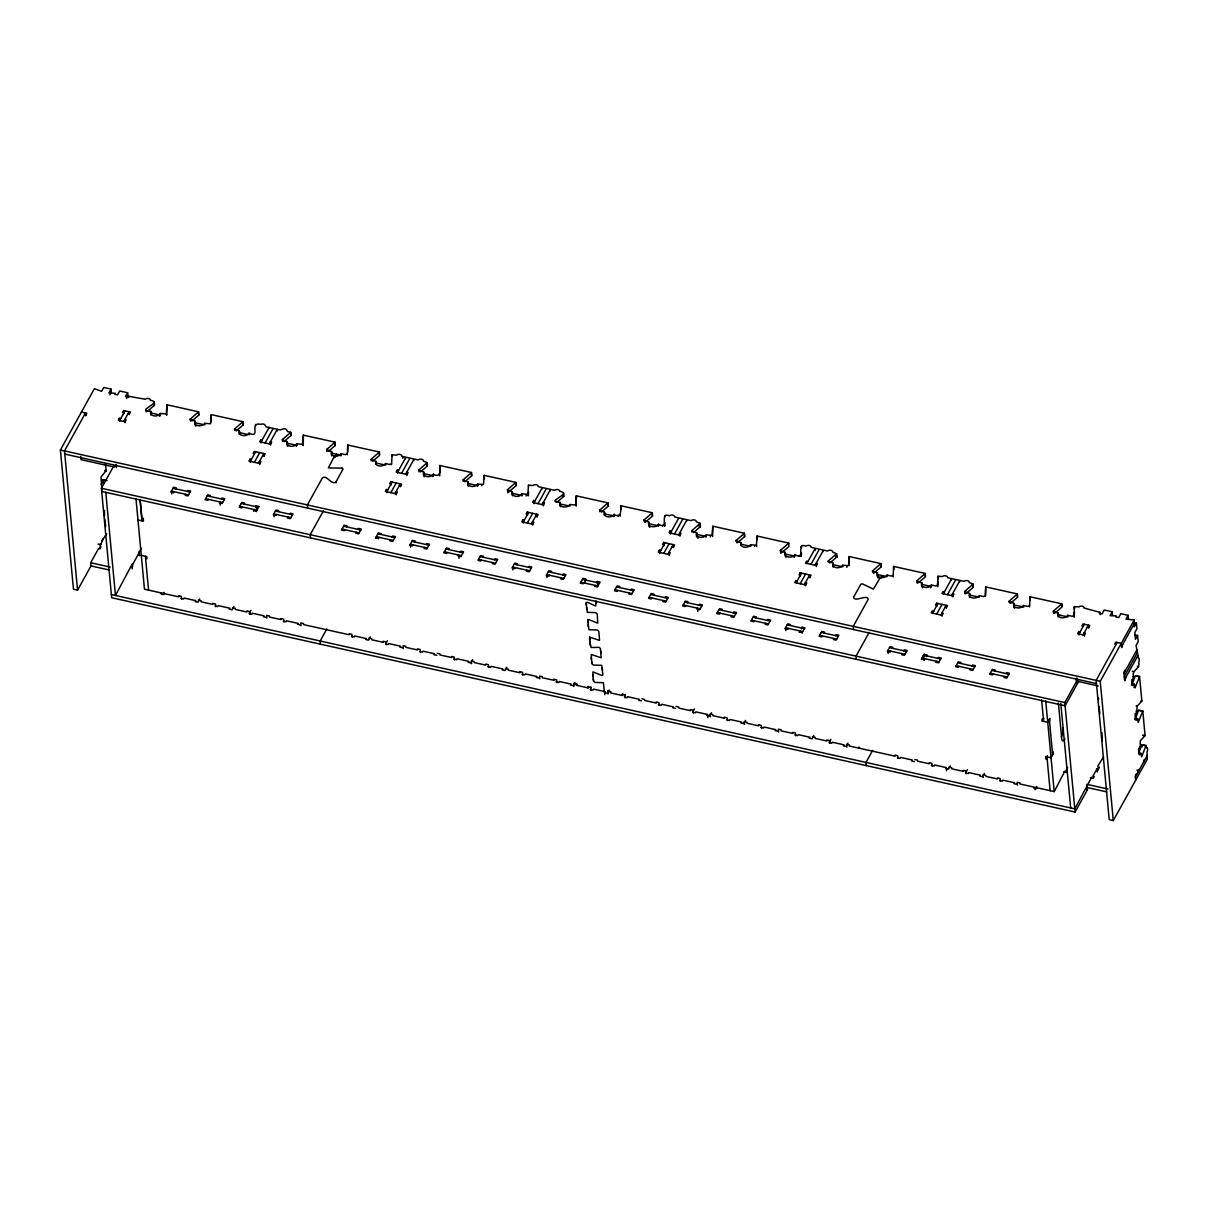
<?xml version="1.0" encoding="UTF-8"?>
<svg xmlns="http://www.w3.org/2000/svg" width="1208" height="1208" viewBox="0 0 1208 1208"><rect width="100%" height="100%" fill="white"/><g stroke="black" fill="none" stroke-linecap="round" stroke-linejoin="round"><path stroke-width="1.5" d="M191.891 421.064L198.867 415.084L198.61 411.822L166.946 404.771L166.251 413.891L160.377 413.468A5.149 3.533 -5.4 0 1 153.718 415.794A5.149 3.533 -5.4 0 1 150.834 411.354C135.1 410.735 163.669 402.234 150.472 400.392A2.945 2.023 -5.4 0 0 148.614 398.519A2.945 2.023 -5.4 0 0 145.322 399.244L128.758 396.284L128.214 397.251L125.481 396.647L127.64 392.766L119.668 390.999L117.523 394.865L114.79 394.261L115.334 393.295L108.901 392.947L111.045 389.082L103.752 387.451L101.608 391.332L94.405 388.644L60.4 449.995L73.462 589.247L77.554 590.153L90.978 565.933L90.675 562.747L98.558 548.538L99.917 548.84L100.989 546.907M166.764 415.174L166.946 404.771M211.294 421.577L211.279 414.631L242.929 421.683L243.08 425.065L242.793 422.74M303.238 445.526L303.404 435.137L335.069 442.173L335.28 445.495L328.349 451.414M347.24 454.736L347.738 444.997L379.403 452.034L379.659 455.295L372.683 461.275M347.753 451.928L347.738 444.997M391.573 464.597L392.071 454.857L396.586 455.129A2.945 2.023 -5.4 0 1 399.878 454.419A2.945 2.023 -5.4 0 1 401.736 456.277L418.255 459.946A2.945 2.023 -5.4 0 1 421.547 459.236A2.945 2.023 -5.4 0 1 423.404 461.094L427.209 462.664L427.511 465.865L420.49 471.905M464.823 481.766L471.784 475.786L471.528 472.524L439.878 465.488C440.361 470.576 440.437 478.534 433.31 474.185A5.149 3.533 -5.4 0 1 426.651 476.511A5.149 3.533 -5.4 0 1 423.751 472.056L418.753 470.063L427.209 462.664M439.697 475.892L439.878 465.488M507.783 492.789L516.073 485.722L515.861 482.385L484.197 475.348L483.502 484.453L477.628 484.046A5.149 3.533 -5.4 0 1 470.969 486.371A5.149 3.533 -5.4 0 1 468.085 481.916L463.087 479.923L471.528 472.524M528.349 495.612L528.545 492.139M601.282 512.116L608.243 506.137L607.986 502.89L576.337 495.839L575.642 504.959L569.768 504.536A5.149 3.533 -5.4 0 1 563.109 506.862A5.149 3.533 -5.4 0 1 560.21 502.407C544.491 501.803 573.06 493.302 559.863 491.445A2.945 2.023 -5.4 0 0 558.005 489.587A2.945 2.023 -5.4 0 0 554.714 490.312L538.194 486.628A2.945 2.023 -5.4 0 0 536.337 484.77A2.945 2.023 -5.4 0 0 533.045 485.495L528.53 485.208L528.5 486.296M576.156 506.243L576.337 495.839M604.785 694.736L603.336 682.686L594.985 682.444L593.43 681.07L592.886 671.859L601.554 675.408L602.898 674.91L601.705 665.321L593.355 665.079L591.799 663.705L591.256 654.494L601.176 657.756L600.406 648.47L598.926 647.337L591.089 647.503L589.776 642.052M596.072 601.795L595.665 606.023L587.466 602.294L586.122 602.792L587.299 612.38L595.665 612.607L597.22 613.996L597.764 623.207L589.096 619.644L587.752 620.157L588.93 629.745L597.296 629.972L598.836 631.361L599.546 640.391L589.625 637.129L590.44 645.857M693.407 532.622L700.383 526.643L700.127 523.381L696.321 521.811A2.945 2.023 -5.4 0 0 694.464 519.938A2.945 2.023 -5.4 0 0 691.172 520.663L674.653 516.994A2.945 2.023 -5.4 0 0 672.796 515.121A2.945 2.023 -5.4 0 0 669.504 515.846C658.707 511.271 670.153 530.916 658.42 524.257A5.149 3.533 -5.4 0 1 651.761 526.582A5.149 3.533 -5.4 0 1 648.862 522.128L643.864 520.135L652.32 512.751L620.655 505.699C621.108 510.335 621.32 518.942 614.087 514.397A5.149 3.533 -5.4 0 1 607.443 516.722A5.149 3.533 -5.4 0 1 604.544 512.268L599.546 510.274L607.986 502.89M664.808 525.963L665.004 522.505M712.614 536.594L712.796 526.19L744.46 533.241L744.611 536.624L744.324 534.298M782.059 552.343L788.869 546.56L788.779 543.102L757.129 536.05L756.434 545.17L750.546 544.748A5.149 3.533 -5.4 0 1 743.901 547.088A5.149 3.533 -5.4 0 1 741.002 542.634L736.004 540.625L744.46 533.241M829.866 562.973L836.842 556.994L836.585 553.732L832.78 552.162A2.945 2.023 -5.4 0 0 830.923 550.304A2.945 2.023 -5.4 0 0 827.631 551.014L811.112 547.345A2.945 2.023 -5.4 0 0 809.254 545.472A2.945 2.023 -5.4 0 0 805.978 546.197C795.166 541.637 806.612 561.267 794.879 554.608A5.149 3.533 -5.4 0 1 788.22 556.948A5.149 3.533 -5.4 0 1 785.321 552.494L780.338 550.486L788.779 543.102M801.266 556.314L801.463 552.856M880.783 564.649L881.01 567.05L880.919 563.592L849.254 556.556L848.56 565.661L842.686 565.253A5.149 3.533 -5.4 0 1 836.027 567.579A5.149 3.533 -5.4 0 1 833.127 563.124L828.144 561.116L836.585 553.732M849.179 565.223L849.254 556.556M893.165 576.941L893.588 566.416L925.237 573.453L925.494 576.714L918.533 582.694M937.453 586.409L937.906 576.276L942.436 576.548A2.945 2.023 -5.4 0 1 945.728 575.839A2.945 2.023 -5.4 0 1 947.585 577.696L964.09 581.365A2.945 2.023 -5.4 0 1 967.381 580.655A2.945 2.023 -5.4 0 1 969.239 582.513L973.044 584.083L973.346 587.284L966.34 593.324M937.725 586.665L938.012 581.486M985.184 596.254L985.713 586.907L1017.378 593.943L1017.634 597.205L1010.658 603.185M985.637 595.574L985.713 586.907M1029.578 606.899L1030.046 596.767L1061.711 603.804L1061.968 607.065L1054.992 613.045M1073.912 616.76L1074.38 606.627L1078.895 606.914A2.945 2.023 -5.4 0 1 1082.187 606.189A2.945 2.023 -5.4 0 1 1084.044 608.047L1099.899 612.305L1100.126 614.706M1074.199 617.031L1074.486 611.837M484.408 478.821L484.197 475.348M620.867 509.187L620.655 505.699M757.325 539.538L757.129 536.05M528.47 485.344L527.836 494.314L521.962 493.906A5.149 3.533 -5.4 0 1 515.303 496.231A5.149 3.533 -5.4 0 1 512.403 491.777L507.405 489.784L515.861 482.385M1098.706 698.073L1098.45 699.674M1101.938 732.607L1102.345 741.108M101.064 484.619L102.952 479.667L107.044 480.588M1132.409 683.562L1135.445 675.544L1139.552 676.45L1141.862 701.108L1137 706.333L1136.955 711.361A5.149 1.586 -77.5 0 0 1135.429 718.473A5.149 1.586 -77.5 0 0 1137.664 718.805L1138.193 722.459L1142.783 710.984L1138.691 710.062L1135.082 719.636M1139.552 676.45L1135.052 687.911L1134.418 684.272L1132.379 683.819A5.149 1.586 -77.5 0 1 1131.292 685.072M1138.887 752.629L1141.922 744.596L1146.03 745.502L1146.679 748.099A2.945 0.906 -77.5 0 1 1147.585 748.824A2.945 0.906 -77.5 0 1 1147.056 752.116L1147.313 759.198L1113.293 820.549L1109.201 819.628L1096.139 680.391L1117.174 642.445M1146.03 745.502L1141.635 756.903L1140.896 753.339L1138.857 752.886A5.149 1.586 -77.5 0 1 1138.51 753.43M211.249 414.706L210.585 423.751L204.711 423.329A5.149 3.533 -5.4 0 1 198.052 425.654A5.149 3.533 -5.4 0 1 195.152 421.214L190.154 419.206L198.61 411.822M284.031 441.554L291.037 435.499L290.751 432.313L287.489 431.543L286.84 430.139A2.945 2.023 -5.4 0 0 282.461 429.172L280.15 429.957L266.198 426.862L265.171 425.322A2.945 2.023 -5.4 0 0 260.792 424.355C248.425 421.637 261.472 438.957 249.029 433.189A5.149 3.533 -5.4 0 1 242.385 435.514A5.149 3.533 -5.4 0 1 239.486 431.075L234.488 429.066L242.929 421.683M712.765 526.265L712.101 535.31L706.227 534.887A5.149 3.533 -5.4 0 1 699.568 537.228A5.149 3.533 -5.4 0 1 696.669 532.773L691.671 530.765L700.127 523.381M893.89 569.602L893.588 566.416M104.492 510.471L104.477 515.771M347.164 453.936L345.518 454.631L341.169 453.695A5.149 3.533 -5.4 0 1 334.51 456.02L328.365 467.919L342.106 468.115L343.042 469.021L335.96 481.992C331.687 485.722 326.628 474.231 322.355 477.96L307.391 504.944L307.693 508.13M290.751 432.313L282.294 439.697L287.293 441.705A5.149 3.533 -5.4 0 0 290.192 446.16A5.149 3.533 -5.4 0 0 296.836 443.834L302.71 444.242L303.404 435.137M335.069 442.173L326.613 449.557L331.611 451.566A5.149 3.533 -5.4 0 0 334.51 456.02L334.661 457.606L336.549 454.223M893.014 575.355L891.368 576.05L887.019 575.114A5.149 3.533 -5.4 0 1 880.36 577.439L873.399 589.157L862.482 583.872L860.881 584.204L853.603 597.13C854.162 602.792 867.631 593.732 868.19 599.379L853.241 626.363L853.543 629.549M880.919 563.592L872.463 570.976L877.461 572.985A5.149 3.533 -5.4 0 0 880.36 577.439L880.436 578.239M1134.856 634.849L1137.589 635.453L1138.178 641.629L1136.033 645.51L1138.615 658.466A2.945 0.906 -77.5 0 1 1139.22 659.734A2.945 0.906 -77.5 0 1 1138.676 662.694C1140.714 668.855 1130.658 670.44 1133.723 676.842A5.149 1.586 -77.5 0 0 1132.198 683.954A5.149 1.586 -77.5 0 0 1134.418 684.272M1142.783 710.984L1145.093 735.642L1140.246 740.866L1140.201 745.895A5.149 1.586 -77.5 0 0 1138.676 753.007A5.149 1.586 -77.5 0 0 1140.896 753.339M1137.589 635.453L1135.445 639.334L1134.825 632.584L1136.939 628.764L1136.411 623.071L1133.678 622.467M109.913 394.85L111.347 392.268L111.045 389.082M126.508 398.534L127.927 395.952L127.64 392.766M120.709 418.617L119.35 418.315L118.278 420.248L125.103 421.758L126.176 419.825L124.817 419.523L125.103 422.709M128.033 413.71L129.392 414.012L130.464 412.079L123.654 410.554L122.567 412.502L123.941 412.804M119.637 420.55L125.013 410.871M123.729 421.456L129.105 411.777L129.377 414.616M1086.853 784.339L1087.442 789.76L1075.09 812.048L111.665 597.734L101.397 488.259L113.748 465.971L115.122 466.288L116.195 464.34L116.497 467.526M103.118 539.07L100.702 544.657L97.969 544.053M106.787 533.679L101.985 540.671M143.495 518.277L142.076 520.859L140.068 499.493M141.593 548.311L138.633 552.418L138.905 555.257M174.194 491.762L173.65 492.728L170.932 492.124L173.605 487.277L176.338 487.881L175.809 488.847M185.79 494.329L185.247 495.31L187.98 495.914L190.668 491.067L187.935 490.463L187.406 491.429M208.304 499.342L207.776 500.308L205.043 499.704L207.731 494.857L210.449 495.476L209.92 496.443M161.645 593.037L161.102 594.004L163.835 594.608M163.548 593.324L164.092 592.358M221.517 499.025L222.061 498.043L224.779 498.662L222.091 503.494L219.373 502.89L219.901 501.924L220.203 505.11M251.355 459.463L249.996 459.161L248.923 461.094L259.841 463.525L260.913 461.592L259.554 461.29L259.841 464.476M262.106 440.089L260.732 439.788L259.66 441.72L270.577 444.151L271.649 442.219L270.29 441.917L270.592 445.103M250.282 461.396L255.658 451.716M261.019 442.022L269.082 427.496L269.158 428.296M254.375 462.317L259.75 452.623M265.126 442.943L273.174 428.402M258.467 463.223L263.842 453.529L264.114 456.367M269.218 443.849L277.266 429.323L277.417 430.909M242.415 506.937L241.887 507.904L239.154 507.3L241.842 502.452L244.575 503.056L244.031 504.023M199.743 598.972L197.946 602.203L195.228 601.599L195.756 600.633L184.16 598.051L183.631 599.017L180.898 598.413M253.529 511.014L254.027 509.519L254.103 510.304M255.628 506.605L256.172 505.639L258.95 506.771M256.262 511.618L258.905 506.243M276.541 514.517L275.998 515.484L273.265 514.88L275.952 510.033L278.686 510.652L278.142 511.618M233.854 606.567L232.072 609.798L229.339 609.179L229.882 608.213L218.271 605.631L217.742 606.597L215.009 605.993M288.138 517.1L287.595 518.066L290.328 518.685L293.016 513.838L290.282 513.234L289.754 514.2M250.917 610.357L249.12 613.589L251.853 614.192L252.397 613.226L263.993 615.808L263.45 616.775L266.183 617.379M323.382 510.893L310.184 534.706L310.486 537.892M344.763 529.693L344.235 530.674L341.502 530.055L344.189 525.223L346.923 525.827L346.379 526.794M356.36 532.275L355.832 533.241L358.565 533.861L361.237 529.013L358.519 528.409L357.976 529.376M387.813 489.814L386.454 489.512L385.382 491.46L396.299 493.876L397.372 491.943L396.013 491.641L396.315 494.827M399.229 485.827L400.588 486.129L401.675 484.197L390.758 481.766L389.671 483.698L391.045 484M398.565 470.441L397.19 470.139L396.118 472.071L407.036 474.502L408.108 472.57L406.749 472.268L407.051 475.454M386.741 491.762L392.117 482.067M397.492 472.388L405.541 457.847L405.616 458.647M390.833 492.668L396.209 482.974M401.584 473.294L409.633 458.753M394.941 493.574L400.301 483.895L400.573 486.718M405.677 474.2L413.725 459.674L413.8 460.474M375.673 538.179L378.3 532.803L381.079 533.951M326.855 628.915L320.15 640.995L320.452 644.181M378.391 538.783L378.889 537.288M380.49 534.389L381.033 533.408M390.486 539.87L389.942 540.837L392.675 541.441L395.363 536.594L392.63 535.99L392.087 536.956M413 544.884L412.456 545.85L409.739 545.246L412.411 540.399L415.144 541.003L414.616 541.969M370.312 636.918L368.531 640.149L365.798 639.545L366.341 638.564L354.744 635.997L354.201 636.963L351.468 636.359M424.597 547.451L424.053 548.432L426.786 549.036L429.474 544.189L426.741 543.585L426.213 544.551M387.375 640.708L385.594 643.939L388.312 644.543L388.855 643.577L400.452 646.159L399.908 647.126L402.641 647.73M447.111 552.464L446.582 553.43L443.849 552.826L446.537 547.979L449.255 548.598L448.727 549.564M460.324 552.147L460.867 551.165L463.585 551.784L460.912 556.616L458.179 556.012L458.708 555.046L459.01 558.232M481.222 560.059L480.693 561.025L477.96 560.421L480.648 555.574L483.381 556.178L482.838 557.145M492.834 562.641L492.29 563.607L495.023 564.212L497.711 559.364L494.978 558.76L494.434 559.727M524.287 520.18L522.913 519.878L521.841 521.811L532.758 524.242L533.83 522.294L532.471 521.992L532.773 525.178M535.688 516.178L537.062 516.48L538.134 514.548L527.216 512.116L526.144 514.064L527.503 514.366M535.023 500.791L533.664 500.489L532.577 502.437L543.494 504.869L544.582 502.921L543.207 502.619L543.509 505.805M523.215 522.113L528.576 512.418M533.951 502.739L541.999 488.198L542.075 488.998M527.307 523.019L532.668 513.34M538.043 503.645L546.091 489.119M531.399 523.94L536.76 514.246L537.031 517.084M542.135 504.551L550.184 490.025L550.259 490.826M515.348 567.639L514.804 568.606L512.071 568.002L514.759 563.154L517.492 563.774L516.949 564.74M472.66 659.689L470.878 662.92L468.145 662.301L468.689 661.335L457.077 658.753L456.549 659.719L453.815 659.115M526.945 570.221L526.401 571.188L529.134 571.807L531.822 566.96L529.089 566.356L528.56 567.322M549.459 575.235L548.93 576.201L546.197 575.597L548.885 570.75L551.603 571.354L551.074 572.32M506.786 667.269L504.989 670.5L502.256 669.896L502.8 668.93L491.203 666.348L490.659 667.314L487.926 666.71M561.056 577.817L560.527 578.783L563.245 579.387L565.933 574.54L563.2 573.936L562.671 574.902M583.57 582.815L583.041 583.796L580.308 583.177L582.996 578.345L585.729 578.949L585.185 579.916M584.234 582.966L585.85 580.051M595.182 585.397L594.638 586.363L597.371 586.982L600.059 582.135L597.326 581.531L596.782 582.498M586.378 602.535L586.318 605.178M588.009 619.9L587.949 622.543M589.64 637.265L589.579 639.893M617.696 590.41L617.152 591.376L614.419 590.772L617.107 585.925L619.84 586.529L619.296 587.511M573.921 686.476L573.921 683.169M575.008 682.444L573.226 685.676L570.493 685.072L571.037 684.106L559.425 681.523L558.896 682.49L556.163 681.886M588.628 686.929L588.085 687.896L576.488 685.314L576.654 683.773M576.488 685.314L577.031 684.347M629.293 592.992L628.749 593.959L631.482 594.562L634.17 589.715L631.437 589.111L630.908 590.078M592.071 663.222L591.603 661.561M660.746 550.531L659.372 550.229L658.3 552.162L669.217 554.593L670.289 552.66L668.93 552.343L669.232 555.544M672.146 546.544L673.52 546.846L674.592 544.899L663.675 542.483L662.603 544.415L663.962 544.717M671.482 531.158L670.123 530.856L669.051 532.788L679.968 535.22L681.04 533.272L679.666 532.97L679.968 536.171M659.674 552.464L665.034 542.785M670.41 533.09L678.458 518.564M588.085 687.896L588.251 686.355M663.766 553.37L669.126 543.691M674.502 533.996L682.565 519.47M593.702 680.587L593.234 678.911M590.984 690.281L590.984 686.959M667.858 554.291L673.234 544.597L673.49 547.435M678.594 534.918L686.657 520.376L686.733 521.176M651.807 598.005L651.263 598.972L648.545 598.353L651.218 593.521L653.951 594.125L653.422 595.091M608.047 694.072L608.047 690.75M609.134 690.04L607.337 693.271L604.604 692.667L605.148 691.686L593.551 689.119L593.007 690.085L590.274 689.481M623.011 694.026L622.196 695.491L610.599 692.909L610.765 691.354M663.403 600.572L662.875 601.554L665.593 602.158L668.281 597.311L665.548 596.707L665.019 597.673M622.196 695.491L622.377 693.936M625.095 697.862L625.095 694.54M685.918 605.586L685.389 606.552L682.656 605.948L685.344 601.101L688.077 601.705L687.533 602.686M699.13 605.268L699.674 604.287L702.392 604.906L699.719 609.738L696.986 609.134L697.514 608.168L697.816 611.354M720.043 613.181L719.5 614.147L716.767 613.543L719.455 608.696L722.188 609.3L721.644 610.266M731.64 615.763L731.097 616.729L733.83 617.333L736.518 612.486L733.784 611.882L733.241 612.849M694.419 709.005L692.622 712.237L695.355 712.841L695.899 711.874L707.495 714.457L707.782 717.643M754.154 620.761L753.611 621.727L750.893 621.123L753.566 616.276L756.299 616.895L755.77 617.862M707.495 714.457L706.952 715.423L709.685 716.027L711.467 712.811M765.751 623.343L765.208 624.309L767.941 624.913L770.629 620.082L767.895 619.462L767.367 620.444M808.62 576.895L809.979 577.197L811.051 575.265L800.134 572.834L799.062 574.766L800.421 575.068M796.132 582.815L801.508 573.136M806.869 563.441L814.932 548.915L815.068 550.516M800.225 583.736L805.6 574.042M810.961 564.362L819.024 549.821M804.317 584.642L809.692 574.963L809.949 577.786M815.053 565.269L823.116 550.742L823.192 551.528M788.265 628.356L787.737 629.323L785.004 628.719L787.692 623.872L790.41 624.476L789.881 625.442M745.593 720.391L743.796 723.622L741.063 723.018L741.606 722.052L730.01 719.47L729.466 720.436L726.748 719.832M799.379 632.433L799.862 630.938M804.8 628.19L802.021 627.058L801.553 628.824M802.112 633.037L804.739 627.662M822.376 635.937L821.848 636.918L819.115 636.299L821.802 631.467L824.535 632.071L823.992 633.037M833.988 638.519L833.445 639.485L836.178 640.104L838.865 635.257L836.132 634.653L835.589 635.619M881.13 577.907L882.384 575.642L882.535 577.228M869.231 632.328L856.019 656.14L856.321 659.326M813.815 735.566L812.033 738.798L809.3 738.194L809.843 737.227L798.231 734.645L797.703 735.612L794.97 735.008M830.878 739.371L829.081 742.588L831.814 743.207L832.357 742.24L843.954 744.808L843.41 745.789L846.144 746.393L847.94 743.162M890.613 651.127L890.07 652.109L887.336 651.49L890.024 646.658L892.757 647.261L892.214 648.228M902.21 653.709L901.666 654.676L904.399 655.295L907.087 650.448L904.354 649.844L903.81 650.81M945.079 607.246L946.438 607.548L947.51 605.616L936.593 603.2L935.52 605.133L936.88 605.434M932.591 613.181L937.967 603.487M943.327 593.808L951.391 579.266L951.466 580.067M936.683 614.087L942.059 604.393M947.419 594.714L955.483 580.187M940.775 614.993L946.151 605.314L946.423 608.153M951.526 595.62L959.575 581.093L959.65 581.894M921.508 659.613L924.135 654.238L926.913 655.385M872.689 750.334L866 762.414L866.302 765.6M924.241 660.217L924.724 658.722M926.868 654.842L926.4 656.608M936.321 661.304L935.777 662.271L938.51 662.875L941.198 658.028L938.465 657.424L937.937 658.39M958.835 666.318L958.306 667.284L955.573 666.665L958.261 661.833L960.979 662.437L960.451 663.403M970.432 668.885L969.903 669.866L972.621 670.47L975.309 665.623L972.591 665.019L972.047 665.986M992.946 673.898L992.417 674.864L989.684 674.26L992.372 669.413L995.105 670.017L994.562 670.999M931.428 765.359L934.161 765.963L934.705 764.996L946.302 767.578L945.758 768.545L948.491 769.149L950.273 765.932M1004.558 676.48L1004.014 677.446L1006.747 678.05L1009.435 673.218L1006.702 672.599L1006.158 673.566M967.336 769.722L965.554 772.954L968.272 773.558L968.816 772.591L980.413 775.174L979.869 776.14L982.602 776.744L984.399 773.513M1080.043 632.01L1078.668 631.709L1077.596 633.641L1084.422 635.166L1085.494 633.219L1084.135 632.916L1084.437 636.103M1078.97 633.943L1084.331 624.264M1083.063 634.864L1088.423 625.17L1088.695 628.009M1099.899 612.305L1099.371 613.271L1102.089 613.875L1104.248 610.01L1112.206 611.776L1112.508 614.963M1049.525 721.538L1049.873 718.443L1047.714 722.324L1042.262 721.101L1043.878 718.201M1112.206 611.776L1110.061 615.657L1116.479 615.989L1115.95 616.971L1118.684 617.575L1120.828 613.694L1128.121 615.325L1128.423 618.511M1075.09 812.048L1064.807 702.573L1077.159 680.3L1075.8 679.998L1076.872 678.05L1077.46 683.486M1078.699 681.236L1065.109 705.774L101.698 491.445M1047.155 758.971L1045.781 758.654L1047.396 755.755M1128.121 615.325L1125.977 619.191L1134.252 619.946L1134.282 626.922L1136.411 623.071M1052.455 752.72L1052.999 751.754L1053.195 753.867L1051.035 757.748L1045.584 756.54L1045.781 758.654M1034.969 789.7L1036.766 786.468M1037.038 787.767L1036.509 788.733L1033.776 788.129M1113.293 820.549L1100.231 681.297L1134.252 619.946M1121.568 646.552L1134.539 623.132M1064.852 771.142L1054.222 791.587L1019.99 783.977L1019.884 782.905L1017.151 782.301L1017.423 785.14M1067.676 767.306L1066.03 770.266L1067.389 770.583L1066.317 772.516L1063.599 771.912M1124.059 673.143L1137.03 649.708M1137.332 652.909L1124.346 676.329L1124.754 680.572L1125.72 677.567M1124.648 679.515L1137.634 656.095M1091.7 777.121L1074.788 808.862L111.378 594.547M1099.416 767.186L1098.344 769.119L1096.985 768.817L1092.862 776.246L1094.237 776.548L1093.165 778.48L1090.431 777.876M1103.614 756.872L1097.951 765.812L1098.359 770.07M1135.369 776.986L1147.011 755.997M102.046 489.874L100.959 477.039L106.123 470.712L105.458 463.676M379.357 452.109L370.947 459.418L375.945 461.426A5.149 3.533 -5.4 0 0 378.844 465.88A5.149 3.533 -5.4 0 0 385.503 463.555L389.852 464.491L391.498 463.796M700.383 526.643L698.994 526.25M836.842 556.994L835.453 556.601M925.237 573.453L916.796 580.837L921.795 582.845A5.149 3.533 -5.4 0 0 924.679 587.299A5.149 3.533 -5.4 0 0 931.338 584.974L935.687 585.91L937.332 585.216M973.014 584.159L964.603 591.482L969.601 593.475A5.149 3.533 -5.4 0 0 972.5 597.93A5.149 3.533 -5.4 0 0 979.144 595.604L983.493 596.556L985.139 595.846M1017.332 594.019L1008.922 601.342L1013.92 603.336A5.149 3.533 -5.4 0 0 1016.819 607.79A5.149 3.533 -5.4 0 0 1023.478 605.465L1027.827 606.416L1029.473 605.706M1061.666 603.879L1061.711 606.461M1073.791 615.567L1072.16 616.276L1067.796 615.325A5.149 3.533 -5.4 0 1 1061.152 617.65A5.149 3.533 -5.4 0 1 1058.253 613.196L1053.255 611.203L1061.5 604.076M563.668 493.03L563.97 496.216L562.52 495.899M147.572 411.203L154.533 405.224L154.277 401.962M154.367 405.405L154.141 403.019M198.701 415.265L198.474 412.879M335.16 445.631L334.933 443.23M379.191 452.305L379.418 454.691M645.601 521.977L652.577 515.997L652.32 512.751M700.217 526.839L699.991 524.438M836.676 557.19L836.449 554.789M972.833 584.355L973.059 586.741M1017.166 594.215L1017.393 596.601M236.224 430.924L243.019 425.125M556.948 502.256L563.759 496.473M737.741 542.483L744.536 536.699M874.199 572.834L881.01 567.05M150.834 411.354L150.97 412.94L160.528 415.069L160.377 413.468M195.152 421.214L195.303 422.8L203.261 424.567M239.486 431.075L239.637 432.66L247.595 434.427M287.293 441.705L287.444 443.291L296.987 445.42L296.836 443.834M331.611 451.566L331.762 453.151L341.32 455.28A5.149 3.533 -5.4 0 1 340.898 455.884M375.945 461.426L376.096 463.011L384.053 464.793M423.751 472.056L423.902 473.657L433.446 475.771L433.31 474.185M468.085 481.916L468.221 483.517L477.779 485.631L477.628 484.046M512.403 491.777L512.554 493.377L522.113 495.491L521.962 493.906M560.21 502.407L560.361 504.008L569.919 506.137L569.768 504.536M604.544 512.268L604.695 513.868L614.238 515.997L614.087 514.397M648.862 522.128L649.013 523.728L658.571 525.857L658.42 524.257M696.669 532.773L696.82 534.359L706.378 536.488L706.227 534.887M741.002 542.634L741.153 544.219L750.697 546.348L750.546 544.748M785.321 552.494L785.472 554.079L795.03 556.209L794.879 554.608M833.127 563.124L833.278 564.71L842.837 566.839M877.461 572.985L877.612 574.57L887.17 576.699L887.019 575.114M921.795 582.845L921.946 584.43L931.489 586.559L931.338 584.974M969.601 593.475L969.752 595.076L979.295 597.19M1013.92 603.336L1014.071 604.936L1023.629 607.05L1023.478 605.465M1058.253 613.196L1058.404 614.796L1067.947 616.911L1067.796 615.325M807.941 561.509L806.582 561.207L805.51 563.139L816.427 565.571L817.499 563.638L816.14 563.336L816.427 566.522M944.399 591.86L943.04 591.558L941.968 593.505L952.885 595.921L953.958 593.989L952.599 593.687L952.885 596.873M1083.259 626.197L1081.9 625.895L1082.972 623.962L1089.797 625.472L1088.725 627.405L1087.351 627.103M81.434 412.049L86.885 413.272L85.813 415.205L84.454 414.903M1116.101 644.377L1114.742 644.075L1115.815 642.143L1121.266 643.351L1121.673 647.609L1122.64 644.604M254.586 453.649L253.212 453.347L254.284 451.414L265.201 453.846L264.129 455.794L262.755 455.491M797.205 580.882L795.845 580.58L794.773 582.513L805.691 584.944L806.763 583.011L805.389 582.709L805.691 585.895M933.663 611.233L932.304 610.931L931.232 612.879L942.149 615.295L943.221 613.362L941.847 613.06L942.149 616.246M1137.256 666.272L1138.615 666.589M1132.319 671.27L1133.859 671.618M1136.32 676.087L1139.401 676.767M1132.696 676.616L1133.723 676.842M1133.814 687.216L1134.841 687.443M60.4 449.995L1100.231 681.297M64.794 454.087L1096.441 683.577M114.715 467.134L81.011 459.644L80.71 456.458M1077.174 681.252L1098.283 685.948M105.096 470.486L106.123 470.712M1140.835 700.882L1141.862 701.108M104.93 470.727L105.957 470.954M173.076 488.243L190.124 492.034M207.187 495.824L224.25 499.629M241.298 503.419L258.361 507.209M275.424 510.999L292.472 514.804M343.646 526.19L360.709 529.98M377.772 533.77L394.82 537.56M411.883 541.365L428.931 545.155M445.994 548.945L463.057 552.751M480.104 556.541L497.168 560.331M514.231 564.121L531.278 567.926M548.341 571.716L565.404 575.506M582.452 579.312L599.515 583.102M616.578 586.892L633.626 590.682M650.689 594.487L667.752 598.277M684.8 602.067L701.863 605.872M718.911 609.663L735.974 613.453M753.037 617.243L770.085 621.048M787.148 624.838L804.211 628.628M821.259 632.433L838.322 636.223M889.496 647.609L906.559 651.399M940.67 658.994L923.607 655.189L922.006 658.103L939.054 661.893M957.733 662.784L974.78 666.574M991.844 670.365L1008.891 674.17M188.523 494.933L171.46 491.143L171.732 493.981M205.571 498.738L222.634 502.528M239.697 506.318L256.745 510.123M290.871 517.704L273.808 513.913L274.08 516.752M342.045 529.089L359.093 532.879M376.156 536.684L393.204 540.474M427.33 548.054L410.267 544.264L410.539 547.103M444.378 551.86L461.441 555.65M478.504 559.44L495.552 563.245M529.678 570.825L512.615 567.035L512.887 569.874M563.789 578.421L546.726 574.615L546.998 577.454M580.852 582.211L597.9 586.001M614.963 589.806L632.026 593.596M649.074 597.386L666.136 601.176M683.184 604.981L700.247 608.772M717.31 612.562L734.358 616.367M751.421 620.157L768.484 623.947M802.595 631.542L785.532 627.737L785.804 630.576M819.658 635.332L836.706 639.123M904.943 654.298L887.88 650.508L888.152 653.347M956.117 665.684L973.165 669.489M990.228 673.279L1007.291 677.069M1136.079 705.925L1137.105 706.151M253.484 510.486L256.217 511.09M375.613 537.651L378.346 538.255M799.334 631.905L802.052 632.509M921.462 659.085L924.18 659.689M102.801 479.999L105.866 480.678M1139.567 710.621L1142.632 711.301M1135.943 711.135L1136.955 711.361M101.397 488.259L1064.807 702.573M1134.901 719.334A5.149 1.586 -77.5 0 0 1135.611 718.352L1137.664 718.805M1143.055 735.189L1145.093 735.642M1142.889 735.415L1143.916 735.642M1043.425 719.273L1042.066 718.971L1042.262 721.101M137.984 519.953L143.435 521.161L143.239 519.032L141.864 518.73L140.128 500.082M1142.798 745.14L1145.879 745.834M1136.909 770.085L1138.948 770.538L1138.857 769.466L1137.876 772.471M141.306 555.378L146.757 556.601L146.953 558.715L145.594 558.413M90.675 562.747L110.2 567.081M1088.212 784.641L1107.963 789.035M90.978 565.933L108.931 569.919M1087.155 787.525L1106.664 791.859M1086.068 789.458L1087.442 789.76M198.384 600.165L201.117 600.784L201.223 601.841L212.819 604.423L212.714 603.351L215.447 603.97L215.719 606.793M232.51 607.76L235.228 608.364L235.333 609.436L246.93 612.003L246.84 610.946L249.558 611.55L249.829 614.389M368.969 638.111L371.702 638.715L371.792 639.787L383.389 642.369L383.298 641.297L386.031 641.916L386.288 644.74M437.19 653.286L439.923 653.906L440.029 654.962L451.626 657.545L451.52 656.472L454.253 657.092L454.525 659.915M505.427 668.477L508.16 669.081L508.251 670.138L519.863 672.72L519.757 671.663L522.49 672.267L522.747 675.106M573.664 683.653L576.382 684.256M587.994 686.839L590.712 687.443M607.775 691.233L610.508 691.837M622.105 694.419L624.838 695.038M641.886 698.828L644.619 699.432L644.725 700.489L656.322 703.071L656.216 702.014L658.949 702.618L659.206 705.457M676.012 706.408L678.73 707.027L678.836 708.084L690.432 710.666L690.327 709.594L693.06 710.213L693.332 713.037M812.471 736.774L815.189 737.378L815.294 738.435L826.891 741.017L826.8 739.96L829.519 740.564L829.79 743.403M914.818 759.53L917.536 760.149L917.642 761.206L929.239 763.788L929.148 762.716L931.866 763.335L932.138 766.159M948.929 767.125L951.662 767.729L951.753 768.801L963.35 771.368L963.259 770.311L965.992 770.915L966.249 773.754M283.246 621.169L285.964 621.788L286.507 620.806L298.104 623.388L297.576 624.355L300.294 624.974M419.704 651.535L422.438 652.139L422.966 651.172L434.563 653.755L434.034 654.721L436.767 655.325M522.052 674.291L524.77 674.91L525.314 673.928L536.911 676.51L536.382 677.477L539.1 678.096M624.4 697.061L627.118 697.665L627.662 696.699L639.259 699.281L638.73 700.247L641.448 700.851M658.511 704.657L661.244 705.261L661.773 704.294L673.369 706.876L672.841 707.843L675.574 708.447M760.859 727.412L763.592 728.031L764.12 727.05L775.717 729.632L775.189 730.598L777.907 731.217M897.317 757.778L900.051 758.382L900.579 757.416L912.176 759.998L911.647 760.965L914.38 761.569M999.665 780.534L1002.398 781.153L1002.927 780.172L1014.524 782.754L1013.995 783.72L1016.728 784.339M105.685 526.597L104.809 519.214M1099.824 713.822L1099.099 706.589M858.858 747.163L859.794 748.265M1144.505 760.527L1144.399 759.454L1143.432 762.459M1141.922 744.596L1142.134 746.831M1131.971 679.485L1132.379 683.819M1135.142 713.384L1135.611 718.352M1138.495 749.156L1138.736 751.633M1136.441 775.053L1136.351 773.996L1135.278 775.929L1135.671 780.187M1125.131 671.195L1125.025 670.138L1123.953 672.071L1124.754 680.572M1096.985 768.817L1097.287 772.003M1078.668 631.709L1078.97 634.895M1074.38 606.627L1074.516 608.228M1074.35 607.715L1074.501 609.315M1054.161 612.29L1054.237 613.09M1053.361 611.414L1053.512 613.015M1060.79 703.539L1070.696 807.941M1058.389 703.071L1061.711 738.496A7.444 2.295 -77.5 0 0 1064.943 738.979M1049.329 719.409L1052.651 754.849M1045.72 700.942L1054.222 791.587M1041.613 700.036L1043.621 721.403M1046.943 756.842L1050.13 790.681M1030.046 596.767L1030.243 600.24M1009.828 602.43L1009.903 603.23M1009.042 601.554L1009.118 602.354M1000.36 781.334L1000.103 778.511L997.37 777.907L997.476 778.964L985.879 776.382L985.773 775.325L983.04 774.705L983.312 777.544M965.509 592.569L965.615 593.762M964.709 591.694L964.905 593.687M937.906 576.276L938.042 578.949M936.593 603.2L936.895 606.386M946.302 767.578L946.604 770.764M925.026 573.725L925.253 576.11M917.702 581.939L917.763 582.724M924.135 654.238L924.392 656.895M916.902 581.063L917.099 583.056M898.027 758.579L897.755 755.74L895.022 755.136L895.128 756.193L849.405 746.031L849.315 744.959L846.582 744.355L846.853 747.193M873.399 572.471L873.475 573.271M872.538 570.795L872.659 572.003M849.164 556.843L849.39 559.229M846.778 566.159L846.899 567.352M842.686 565.253L842.761 566.039M828.22 560.935L828.326 562.143M801.357 546.212L801.508 547.798M800.919 555.257L801.025 556.45M798.971 555.529L799.047 556.314M800.134 572.834L800.436 576.02M781.274 551.981L781.35 552.766M780.413 550.304L780.67 553.098M795.679 735.808L795.408 732.969L792.675 732.365L792.78 733.437L781.183 730.855L781.078 729.783L778.345 729.179L778.616 732.018M757.023 536.352L757.25 538.738M756.586 545.397L756.691 546.59M754.653 545.669L754.728 546.454M761.553 728.228L761.297 725.389L758.564 724.785L758.669 725.842L747.057 723.26L746.967 722.203L744.234 721.599L744.505 724.423M736.94 542.12L737.016 542.905M736.08 540.444L736.185 541.637M710.319 535.808L710.425 537.001M727.442 720.632L727.171 717.794L724.453 717.19L724.543 718.247L712.947 715.68L712.856 714.607L710.123 714.004L710.38 716.842M691.746 530.584L691.897 532.184M670.123 530.856L670.425 534.042M664.989 515.559L665.095 516.631M664.898 515.846L664.974 516.646M664.445 524.906L664.566 526.099M662.513 525.163L662.588 525.963M663.675 542.483L663.977 545.669M659.372 550.229L659.674 553.415M652.184 513.808L652.411 516.194M644.815 521.614L644.891 522.415M643.939 519.953L644.06 521.146M620.127 515.046L620.232 516.239M618.179 515.303L618.3 516.511M607.851 503.947L608.077 506.333M599.621 510.093L599.772 511.679M597.326 581.531L597.628 584.717M595.982 600.935L596.193 603.079M600.678 650.87L600.874 653.015M602.294 668.22L602.505 670.38M576.231 496.126L576.458 498.526M586.514 607.322L586.726 609.466M588.145 624.687L588.341 626.831M591.195 657.258L591.407 659.402M592.826 674.623L593.037 676.767M555.287 500.233L555.438 501.818M556.873 682.686L556.601 679.847L553.868 679.243L553.974 680.315L542.377 677.733L542.271 676.661L539.538 676.057L539.81 678.896M533.664 500.489L533.951 503.691M527.987 494.54L528.107 495.748M526.054 494.812L526.159 496.005M527.216 512.116L527.519 515.303M522.913 519.878L523.215 523.064M515.725 483.457L515.952 485.843M508.341 491.263L508.417 492.064M507.481 489.587L507.632 491.188M484.106 475.635L484.332 478.036M481.72 484.952L481.796 485.752M471.392 473.596L471.618 475.982M488.636 667.511L488.364 664.672L485.646 664.068L485.737 665.125L474.14 662.558L474.049 661.486L471.316 660.882L471.573 663.721M463.162 479.727L463.313 481.328M439.772 465.775L439.999 468.175M427.073 463.736L427.3 466.122M418.829 469.867L419.01 471.86M402.657 457.213L402.762 458.27M420.399 652.335L420.142 649.496L417.409 648.892L417.515 649.949L405.918 647.367L405.812 646.31L403.079 645.706L403.351 648.545M397.19 470.139L397.492 473.325M392.071 454.857L392.162 455.914M390.758 481.766L391.045 484.952M385.503 463.555L385.639 465.14M386.454 489.512L386.756 492.698M371.052 459.644L371.173 460.837M341.169 453.695L341.305 455.084M342.106 468.115L342.181 468.915M352.177 637.16L351.906 634.321L349.172 633.717L349.278 634.774L303.57 624.611L303.465 623.539L300.732 622.935L301.003 625.774M335.96 481.992L336.035 482.777M326.688 449.376L326.885 451.369M302.876 444.469L302.951 445.269M290.615 433.37L290.826 435.771M282.37 439.516L282.551 441.509M283.94 621.984L283.684 619.145L280.951 618.541L281.056 619.598L269.444 617.016L269.354 615.959L266.621 615.355L266.892 618.179M260.732 439.788L261.034 442.974M255.598 424.491L255.583 425.578M256.172 505.639L256.413 508.296M249.029 433.189L249.18 434.789M249.996 459.161L250.298 462.347M234.563 428.885L234.714 430.486M204.711 423.329L204.862 424.929M190.23 419.025L190.426 421.018M166.855 405.073L167.082 407.458M166.417 414.118L166.493 414.918M181.593 599.213L181.336 596.375L178.603 595.77L178.708 596.827L144.477 589.217L135.975 498.572M145.911 409.165L146.168 411.958M145.398 556.299L148.569 590.123M128.758 396.284L128.833 397.07M139.569 555.695L139.267 552.509L131.929 565.752L132.231 568.938M123.654 410.554L123.941 413.755M119.35 418.315L119.652 421.501M132.638 566.552L132.367 563.728L115.47 595.469L105.791 492.351M102.952 479.667L103.284 483.2M100.702 544.657L100.611 543.6L99.796 548.372M77.554 590.153L64.492 450.901L85.526 412.97L85.798 415.794M1063.055 727.775A7.444 2.295 -77.5 0 1 1061.334 737.091M160.105 415.673A5.149 3.533 -5.4 0 1 159.501 416.247M150.728 414.963A5.149 3.533 -5.4 0 1 150.97 412.94M239.305 434.336A5.149 3.533 -5.4 0 1 239.637 432.66M195.892 426.122A5.149 3.533 -5.4 0 1 195.303 422.8M296.564 446.024A5.149 3.533 -5.4 0 1 296.292 446.311M287.746 446.326A5.149 3.533 -5.4 0 1 287.444 443.291M331.838 455.869A5.149 3.533 -5.4 0 1 331.521 455.19M331.415 454.48A5.149 3.533 -5.4 0 1 331.762 453.151M706.182 536.79A5.149 3.533 -5.4 0 1 705.955 537.092M698.088 538.179A5.149 3.533 -5.4 0 1 697.741 537.953M696.895 537.077A5.149 3.533 -5.4 0 1 696.82 534.359M740.791 545.548A5.149 3.533 -5.4 0 1 741.153 544.219M794.335 557.099A5.149 3.533 -5.4 0 1 794.003 557.386M786.061 557.401A5.149 3.533 -5.4 0 1 785.789 557.115M785.23 556.118A5.149 3.533 -5.4 0 1 785.472 554.079M833.173 567.096A5.149 3.533 -5.4 0 1 833.278 564.71M878.201 577.892A5.149 3.533 -5.4 0 1 877.688 577.288M877.355 576.609A5.149 3.533 -5.4 0 1 877.612 574.57M560.437 506.711A5.149 3.533 -5.4 0 1 560.361 504.008M614.238 515.997A5.149 3.533 -5.4 0 1 613.815 516.586M604.332 515.197A5.149 3.533 -5.4 0 1 604.695 513.868M658.571 525.857A5.149 3.533 -5.4 0 1 658.375 526.159M649.934 527.307A5.149 3.533 -5.4 0 1 649.33 526.748M648.892 526.099A5.149 3.533 -5.4 0 1 649.013 523.728M433.038 476.375A5.149 3.533 -5.4 0 1 432.751 476.662M424.204 476.677A5.149 3.533 -5.4 0 1 423.902 473.657M477.779 485.631A5.149 3.533 -5.4 0 1 477.356 486.235M468.296 486.22A5.149 3.533 -5.4 0 1 467.979 485.541M467.874 484.831A5.149 3.533 -5.4 0 1 468.221 483.517M522.113 495.491A5.149 3.533 -5.4 0 1 521.916 495.793M512.434 495.748A5.149 3.533 -5.4 0 1 512.554 493.377M375.733 464.34A5.149 3.533 -5.4 0 1 376.096 463.011M1058.148 616.82A5.149 3.533 -5.4 0 1 1058.404 614.796M969.631 597.447A5.149 3.533 -5.4 0 1 969.42 596.752M969.42 596.042A5.149 3.533 -5.4 0 1 969.752 595.076M1014.66 608.258A5.149 3.533 -5.4 0 1 1014.146 607.639M1013.829 606.96A5.149 3.533 -5.4 0 1 1014.071 604.936M930.794 587.45A5.149 3.533 -5.4 0 1 930.462 587.737M922.535 587.752A5.149 3.533 -5.4 0 1 922.248 587.466M921.689 586.469A5.149 3.533 -5.4 0 1 921.946 584.43"/></g></svg>
